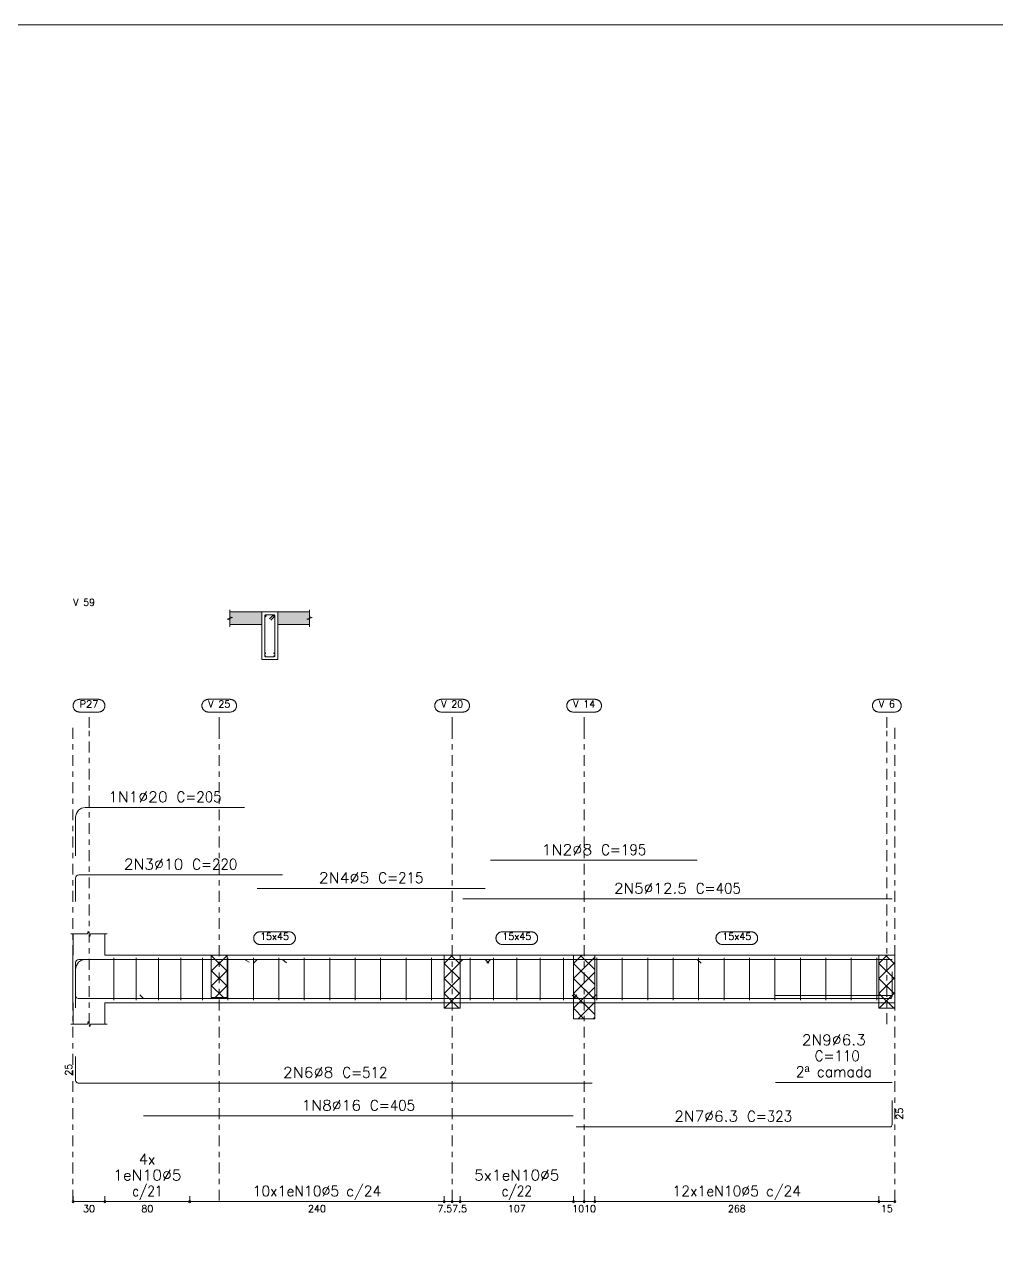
# Model space of a CAD drawing. Header units: millimetres. Extents: x 0 to 119, y 0 to 84.
# Drawn here: x 33.61 to 51.93, y 60.65 to 84 of the extents above; entities that cross this region are included whole.
import ezdxf
from ezdxf.enums import TextEntityAlignment as Align

# ---------------------------------------------------------------- set-up
doc = ezdxf.new("R2010")
doc.units = ezdxf.units.MM
doc.linetypes.add('CYPE_RAYAPUNTO', pattern=[0.4125, 0.2025, -0.105, 0, -0.105])
for name, color, linetype, lineweight in [('ARM_LONGITUDINAL_Ø10', 103, 'Continuous', 9), ('ARM_LONGITUDINAL_Ø12_5', 51, 'Continuous', 9), ('ARM_LONGITUDINAL_Ø16', 212, 'Continuous', 9), ('ARM_LONGITUDINAL_Ø20', 30, 'Continuous', 9), ('ARM_LONGITUDINAL_Ø5', 151, 'Continuous', 9), ('ARM_LONGITUDINAL_Ø6_3', 32, 'Continuous', 9), ('ARM_LONGITUDINAL_Ø8', 32, 'Continuous', 9), ('ARM_TRANSVERSAL_Ø5', 151, 'Continuous', 9), ('ELE_ARM_TRANS_TXT_EST', 3, 'Continuous', 9), ('ELE_CONT_NOS', 122, 'Continuous', 9), ('ELE_CONT_VIG_CONCRETO', 2, 'Continuous', 9), ('ELE_COT_COT_ANCORAGENS', 3, 'Continuous', 0), ('ELE_COT_COT_EST', 3, 'Continuous', 0), ('ELE_COT_COT_LIN_APOIOS', 2, 'CYPE_RAYAPUNTO', 0), ('ELE_COT_TEXTOS_ESTRIBOS', 122, 'Continuous', 0), ('ELE_REF_COT_LIN_AUX_COTA', 2, 'CYPE_RAYAPUNTO', 9), ('ELE_REF_NOME_PORTICO', 3, 'Continuous', 9), ('ELE_REF_REF_NOME', 3, 'Continuous', 9), ('ELE_REF_REF_REFERENCIA', 3, 'Continuous', 9), ('ELE_REF_TEXTO_REF_NOME', 3, 'Continuous', 9), ('ELE_REF_TEXTO_REF_REFERENCIA', 3, 'Continuous', 9), ('POR_ARM_LONG_ARM_TEXTOS', 3, 'Continuous', 9), ('POR_ARM_LONG_TXT_COMP', 3, 'Continuous', 9), ('POR_ARM_LONG_TXT_IND_LAYER_ARM_LONG', 3, 'Continuous', 9), ('QUAD_BORDA', 1, 'Continuous', 20), ('QUAD_LIMITES', 2, 'Continuous', 0), ('SEC_CONT_LAJES_CORTE', 8, 'Continuous', 9), ('SEC_CONT_VIG_CONCRETO_CORTE', 2, 'Continuous', 9)]:
    doc.layers.add(name, color=color, linetype=linetype, lineweight=lineweight)
doc.styles.add('CYPETXT', font='', dxfattribs={"height": 0.2})
doc.styles.get('CYPETXT').set_extended_font_data('romans')

msp = doc.modelspace()

# ---------------------------------------------------------------- hatches: boundary and pattern name
at = {"layer": 'SEC_CONT_LAJES_CORTE', "true_color": 0xdad7d3}
for points in [[(37.48, 72.923), (38.08, 72.923), (38.08, 72.683), (37.48, 72.683)], [(38.98, 72.923), (38.38, 72.923), (38.38, 72.683), (38.98, 72.683)]]:
    msp.add_hatch(color=254, dxfattribs=at).paths.add_polyline_path(points, flags=0)

# ---------------------------------------------------------------- linework, layer by layer
at = {"layer": 'ARM_LONGITUDINAL_Ø10'}
msp.add_line((38.468, 66.366), (38.547, 66.305), dxfattribs=at)
for points in [[(34.568, 67.462), (34.568, 67.902), (34.573, 67.925), (34.586, 67.944), (34.605, 67.957), (34.628, 67.962), (38.468, 67.962)], [(34.568, 65.866), (34.568, 66.306), (34.573, 66.329), (34.586, 66.349), (34.605, 66.362), (34.628, 66.366), (38.468, 66.366)]]:
    msp.add_lwpolyline(points, dxfattribs=at)
for centre in [(38.15, 72.853), (38.31, 72.853)]:
    msp.add_circle(centre, 0.01, dxfattribs=at)
at = {"layer": 'ARM_LONGITUDINAL_Ø12_5'}
msp.add_line((41.871, 66.366), (41.8, 66.296), dxfattribs=at)
for points in [[(49.971, 67.508), (41.871, 67.508)], [(49.971, 66.366), (41.871, 66.366)]]:
    msp.add_lwpolyline(points, dxfattribs=at)
at = {"layer": 'ARM_LONGITUDINAL_Ø16'}
for p, q in [((35.851, 65.63), (35.78, 65.701)), ((43.951, 65.63), (44.022, 65.701))]:
    msp.add_line(p, q, dxfattribs=at)
for points in [[(35.851, 65.63), (43.951, 65.63)], [(35.851, 63.415), (43.951, 63.415)]]:
    msp.add_lwpolyline(points, dxfattribs=at)
at = {"layer": 'ARM_LONGITUDINAL_Ø20'}
msp.add_line((37.756, 66.366), (37.843, 66.318), dxfattribs=at)
for points in [[(34.568, 68.321), (34.568, 69.054), (34.582, 69.123), (34.621, 69.181), (34.679, 69.22), (34.748, 69.234), (37.756, 69.234)], [(34.568, 65.454), (34.568, 66.186), (34.582, 66.255), (34.621, 66.314), (34.679, 66.353), (34.748, 66.366), (37.756, 66.366)]]:
    msp.add_lwpolyline(points, dxfattribs=at)
at = {"layer": 'ARM_LONGITUDINAL_Ø5'}
for p, q in [((37.992, 66.366), (37.922, 66.296)), ((42.292, 66.366), (42.363, 66.296))]:
    msp.add_line(p, q, dxfattribs=at)
for points in [[(37.992, 67.708), (42.292, 67.708)], [(37.992, 66.366), (42.292, 66.366)]]:
    msp.add_lwpolyline(points, dxfattribs=at)
for centre in [(38.15, 72.838), (38.31, 72.838)]:
    msp.add_circle(centre, 0.005, dxfattribs=at)
at = {"layer": 'ARM_LONGITUDINAL_Ø6_3'}
msp.add_line((44.011, 65.63), (43.935, 65.695), dxfattribs=at)
for points in [[(49.971, 66.13), (49.971, 65.668), (49.968, 65.654), (49.96, 65.642), (49.948, 65.633), (49.933, 65.63), (44.011, 65.63)], [(49.971, 65.686), (47.771, 65.686)], [(49.971, 64.048), (47.771, 64.048)], [(49.971, 63.708), (49.971, 63.246), (49.968, 63.232), (49.96, 63.22), (49.948, 63.211), (49.933, 63.208), (44.011, 63.208)]]:
    msp.add_lwpolyline(points, dxfattribs=at)
for centre in [(38.147, 72.142), (38.314, 72.142), (38.147, 72.089), (38.314, 72.089)]:
    msp.add_circle(centre, 0.0063, dxfattribs=at)
at = {"layer": 'ARM_LONGITUDINAL_Ø8'}
for p, q in [((42.396, 66.366), (42.325, 66.296)), ((46.296, 66.366), (46.367, 66.296)), ((44.311, 65.63), (44.385, 65.697))]:
    msp.add_line(p, q, dxfattribs=at)
for points in [[(42.396, 68.237), (46.296, 68.237)], [(42.396, 66.366), (46.296, 66.366)], [(34.568, 66.13), (34.568, 65.678), (34.572, 65.66), (34.582, 65.645), (34.598, 65.634), (34.616, 65.63), (44.311, 65.63)], [(34.568, 64.535), (34.568, 64.083), (34.572, 64.065), (34.582, 64.049), (34.598, 64.039), (34.616, 64.035), (44.311, 64.035)]]:
    msp.add_lwpolyline(points, dxfattribs=at)
at = {"layer": 'ARM_TRANSVERSAL_Ø5'}
for p, q in [((35.291, 66.398), (35.291, 65.598)), ((35.711, 66.398), (35.711, 65.598)), ((36.131, 66.398), (36.131, 65.598)), ((36.551, 66.398), (36.551, 65.598)), ((36.961, 66.398), (36.961, 65.598)), ((37.441, 66.398), (37.441, 65.598)), ((37.921, 66.398), (37.921, 65.598)), ((38.401, 66.398), (38.401, 65.598)), ((38.881, 66.398), (38.881, 65.598)), ((39.361, 66.398), (39.361, 65.598)), ((39.841, 66.398), (39.841, 65.598)), ((40.321, 66.398), (40.321, 65.598)), ((40.801, 66.398), (40.801, 65.598)), ((41.281, 66.398), (41.281, 65.598)), ((42.011, 66.398), (42.011, 65.598)), ((42.451, 66.398), (42.451, 65.598)), ((42.891, 66.398), (42.891, 65.598)), ((43.331, 66.398), (43.331, 65.598)), ((43.771, 66.398), (43.771, 65.598)), ((44.401, 66.398), (44.401, 65.598)), ((44.881, 66.398), (44.881, 65.598)), ((45.361, 66.398), (45.361, 65.598)), ((45.841, 66.398), (45.841, 65.598)), ((46.321, 66.398), (46.321, 65.598)), ((46.801, 66.398), (46.801, 65.598)), ((47.281, 66.398), (47.281, 65.598)), ((47.761, 66.398), (47.761, 65.598)), ((48.241, 66.398), (48.241, 65.598)), ((48.721, 66.398), (48.721, 65.598)), ((49.201, 66.398), (49.201, 65.598)), ((49.681, 66.398), (49.681, 65.598))]:
    msp.add_line(p, q, dxfattribs=at)
msp.add_lwpolyline([(38.25, 72.767), (38.32, 72.838), (38.322, 72.841), (38.324, 72.844), (38.325, 72.847), (38.325, 72.851), (38.325, 72.854), (38.324, 72.857), (38.322, 72.86), (38.32, 72.863), (38.318, 72.865), (38.315, 72.867), (38.311, 72.868), (38.308, 72.868), (38.153, 72.868), (38.146, 72.867), (38.141, 72.863), (38.137, 72.857), (38.135, 72.851), (38.135, 72.096), (38.137, 72.089), (38.141, 72.083), (38.146, 72.079), (38.153, 72.078), (38.308, 72.078), (38.315, 72.079), (38.32, 72.083), (38.324, 72.089), (38.325, 72.096), (38.325, 72.851), (38.325, 72.854), (38.324, 72.857), (38.322, 72.86), (38.32, 72.863), (38.318, 72.865), (38.315, 72.867), (38.311, 72.868), (38.308, 72.868), (38.304, 72.868), (38.301, 72.867), (38.298, 72.865), (38.296, 72.863), (38.225, 72.792)], dxfattribs=at)
at = {"layer": 'ELE_CONT_NOS'}
for p, q in [((34.521, 66.448), (34.521, 66.848)), ((35.121, 66.448), (35.121, 66.848)), ((41.521, 66.448), (41.521, 66.448)), ((41.821, 66.448), (41.821, 66.448)), ((43.961, 66.448), (43.961, 66.448)), ((44.361, 66.448), (44.361, 66.448)), ((50.021, 66.448), (50.021, 65.548)), ((34.521, 65.548), (34.521, 65.148)), ((35.121, 65.548), (35.121, 65.148)), ((41.521, 65.548), (41.521, 65.548)), ((41.821, 65.548), (41.821, 65.548)), ((43.961, 65.548), (43.961, 65.548)), ((44.361, 65.548), (44.361, 65.548))]:
    msp.add_line(p, q, dxfattribs=at)
at = {"layer": 'ELE_CONT_NOS', "lineweight": 0}
for p, q in [((37.128, 66.426), (37.15, 66.448)), ((37.128, 66.143), (37.428, 66.443)), ((37.428, 66.143), (37.128, 66.443)), ((37.428, 66.426), (37.405, 66.448)), ((41.521, 66.293), (41.676, 66.448)), ((41.521, 66.01), (41.821, 66.31)), ((41.821, 66.276), (41.648, 66.448)), ((43.961, 66.293), (44.116, 66.448)), ((43.961, 66.01), (44.361, 66.41)), ((44.361, 66.176), (44.088, 66.448)), ((49.721, 66.293), (49.876, 66.448)), ((49.721, 66.01), (50.021, 66.31)), ((50.021, 66.276), (49.848, 66.448)), ((37.128, 65.86), (37.428, 66.16)), ((37.428, 65.86), (37.128, 66.16)), ((41.821, 65.993), (41.521, 66.293)), ((44.361, 65.893), (43.961, 66.293)), ((43.961, 65.727), (44.361, 66.127)), ((50.021, 65.993), (49.721, 66.293)), ((37.357, 65.648), (37.128, 65.877)), ((37.199, 65.648), (37.428, 65.877)), ((41.521, 65.727), (41.821, 66.027)), ((41.821, 65.71), (41.521, 66.01)), ((44.361, 65.61), (43.961, 66.01)), ((43.961, 65.445), (44.361, 65.845)), ((49.721, 65.727), (50.021, 66.027)), ((50.021, 65.71), (49.721, 66.01)), ((41.8, 65.448), (41.521, 65.727)), ((41.525, 65.448), (41.821, 65.745)), ((44.361, 65.327), (43.961, 65.727)), ((50, 65.448), (49.721, 65.727)), ((49.725, 65.448), (50.021, 65.745)), ((41.808, 65.448), (41.821, 65.462)), ((44.157, 65.248), (43.961, 65.445)), ((44.048, 65.248), (44.361, 65.562)), ((50.008, 65.448), (50.021, 65.462)), ((44.331, 65.248), (44.361, 65.279))]:
    msp.add_line(p, q, dxfattribs=at)
at = {"layer": 'ELE_CONT_NOS'}
for points in [[(34.481, 66.848), (34.791, 66.848), (34.806, 66.898), (34.836, 66.798), (34.851, 66.848), (35.161, 66.848)], [(34.521, 66.448), (34.518, 66.448), (34.518, 65.548), (34.521, 65.548)], [(41.521, 66.448), (41.821, 66.448)], [(43.961, 66.448), (44.361, 66.448)], [(49.721, 66.448), (50.021, 66.448)], [(41.521, 65.548), (41.821, 65.548)], [(43.961, 65.548), (44.361, 65.548)], [(49.721, 65.548), (50.021, 65.548)], [(34.481, 65.148), (34.791, 65.148), (34.806, 65.198), (34.836, 65.098), (34.851, 65.148), (35.161, 65.148)]]:
    msp.add_lwpolyline(points, dxfattribs=at)
at = {"layer": 'ELE_CONT_NOS', "lineweight": 0}
for points in [[(37.128, 66.448), (37.128, 65.648), (37.428, 65.648), (37.428, 66.448), (37.128, 66.448)], [(41.521, 66.448), (41.521, 65.448), (41.821, 65.448), (41.821, 66.448), (41.521, 66.448)], [(43.961, 66.448), (43.961, 65.248), (44.361, 65.248), (44.361, 66.448), (43.961, 66.448)], [(49.721, 66.448), (49.721, 65.448), (50.021, 65.448), (50.021, 66.448), (49.721, 66.448)]]:
    msp.add_lwpolyline(points, close=True, dxfattribs=at)
at = {"layer": 'ELE_CONT_VIG_CONCRETO'}
for p, q in [((35.121, 66.448), (37.278, 66.448)), ((37.278, 66.448), (41.521, 66.448)), ((41.821, 66.448), (43.961, 66.448)), ((44.361, 66.448), (49.721, 66.448)), ((35.121, 65.548), (37.278, 65.548)), ((37.278, 65.548), (41.521, 65.548)), ((41.821, 65.548), (43.961, 65.548)), ((44.361, 65.548), (49.721, 65.548))]:
    msp.add_line(p, q, dxfattribs=at)
at = {"layer": 'ELE_COT_COT_EST'}
for p, q in [((34.521, 61.798), (34.521, 61.898)), ((35.121, 61.798), (35.121, 61.898)), ((36.721, 61.798), (36.721, 61.898)), ((41.521, 61.798), (41.521, 61.898)), ((41.671, 61.798), (41.671, 61.898)), ((41.821, 61.798), (41.821, 61.898)), ((43.961, 61.798), (43.961, 61.898)), ((44.161, 61.798), (44.161, 61.898)), ((44.361, 61.798), (44.361, 61.898)), ((49.721, 61.798), (49.721, 61.898))]:
    msp.add_line(p, q, dxfattribs=at)
for points in [[(34.521, 61.798), (35.121, 61.798), (35.121, 61.898)], [(35.121, 61.798), (36.721, 61.798), (36.721, 61.898)], [(36.721, 61.798), (41.521, 61.798), (41.521, 61.898)], [(41.521, 61.798), (41.671, 61.798), (41.671, 61.898)], [(41.671, 61.798), (41.821, 61.798), (41.821, 61.898)], [(41.821, 61.798), (43.961, 61.798), (43.961, 61.898)], [(43.961, 61.798), (44.161, 61.798), (44.161, 61.898)], [(44.161, 61.798), (44.361, 61.798), (44.361, 61.898)], [(44.361, 61.798), (49.721, 61.798), (49.721, 61.898)], [(49.721, 61.798), (50.021, 61.798), (50.021, 61.898)]]:
    msp.add_lwpolyline(points, dxfattribs=at)
for centre in [(34.521, 61.798), (35.121, 61.798), (35.121, 61.798), (36.721, 61.798), (36.721, 61.798), (41.521, 61.798), (41.521, 61.798), (41.671, 61.798), (41.671, 61.798), (41.821, 61.798), (41.821, 61.798), (43.961, 61.798), (43.961, 61.798), (44.161, 61.798), (44.161, 61.798), (44.361, 61.798), (44.361, 61.798), (49.721, 61.798), (49.721, 61.798), (50.021, 61.798)]:
    msp.add_circle(centre, 0.02, dxfattribs=at)
at = {"layer": 'ELE_COT_COT_LIN_APOIOS'}
for p, q in [((34.518, 70.734), (34.518, 61.798)), ((34.518, 70.734), (34.518, 61.798)), ((37.278, 70.734), (37.278, 61.798)), ((41.671, 70.734), (41.671, 61.798)), ((41.671, 70.734), (41.671, 61.798)), ((44.161, 70.734), (44.161, 61.798)), ((50.021, 70.734), (50.021, 61.798))]:
    msp.add_line(p, q, dxfattribs=at)
at = {"layer": 'ELE_REF_COT_LIN_AUX_COTA'}
for p, q in [((34.821, 70.734), (34.821, 71.034)), ((37.278, 70.734), (37.278, 71.034)), ((41.671, 70.734), (41.671, 71.034)), ((44.161, 70.734), (44.161, 71.034)), ((49.871, 70.734), (49.871, 71.034)), ((34.821, 65.148), (34.821, 70.734)), ((49.871, 65.148), (49.871, 70.734))]:
    msp.add_line(p, q, dxfattribs=at)
at = {"layer": 'ELE_REF_REF_NOME'}
for points in [[(38.594, 66.888), (38.602, 66.888), (38.61, 66.887), (38.618, 66.886), (38.626, 66.884), (38.633, 66.882), (38.641, 66.879), (38.648, 66.876), (38.655, 66.872), (38.662, 66.867), (38.668, 66.863), (38.674, 66.857), (38.68, 66.852), (38.686, 66.846), (38.691, 66.84), (38.695, 66.833), (38.699, 66.826), (38.703, 66.819), (38.706, 66.812), (38.709, 66.804), (38.711, 66.796), (38.712, 66.788), (38.713, 66.781), (38.714, 66.773), (38.714, 66.764), (38.713, 66.756), (38.712, 66.749), (38.711, 66.741), (38.709, 66.733), (38.706, 66.725), (38.703, 66.718), (38.699, 66.711), (38.695, 66.704), (38.691, 66.697), (38.686, 66.691), (38.68, 66.685), (38.674, 66.679), (38.668, 66.674), (38.662, 66.67), (38.655, 66.665), (38.648, 66.661), (38.641, 66.658), (38.633, 66.655), (38.626, 66.653), (38.618, 66.651), (38.61, 66.65), (38.602, 66.649), (38.594, 66.648), (38.048, 66.648), (38.04, 66.649), (38.032, 66.65), (38.024, 66.651), (38.016, 66.653), (38.009, 66.655), (38.001, 66.658), (37.994, 66.661), (37.987, 66.665), (37.98, 66.67), (37.974, 66.674), (37.967, 66.679), (37.962, 66.685), (37.956, 66.691), (37.951, 66.697), (37.947, 66.704), (37.943, 66.711), (37.939, 66.718), (37.936, 66.725), (37.933, 66.733), (37.931, 66.741), (37.93, 66.749), (37.929, 66.756), (37.928, 66.764), (37.928, 66.773), (37.929, 66.781), (37.93, 66.788), (37.931, 66.796), (37.933, 66.804), (37.936, 66.812), (37.939, 66.819), (37.943, 66.826), (37.947, 66.833), (37.951, 66.84), (37.956, 66.846), (37.962, 66.852), (37.967, 66.857), (37.974, 66.863), (37.98, 66.867), (37.987, 66.872), (37.994, 66.876), (38.001, 66.879), (38.009, 66.882), (38.016, 66.884), (38.024, 66.886), (38.032, 66.887), (38.04, 66.888), (38.048, 66.888), (38.594, 66.888)], [(43.164, 66.888), (43.172, 66.888), (43.18, 66.887), (43.188, 66.886), (43.196, 66.884), (43.203, 66.882), (43.211, 66.879), (43.218, 66.876), (43.225, 66.872), (43.232, 66.867), (43.238, 66.863), (43.244, 66.857), (43.25, 66.852), (43.256, 66.846), (43.261, 66.84), (43.265, 66.833), (43.269, 66.826), (43.273, 66.819), (43.276, 66.812), (43.279, 66.804), (43.281, 66.796), (43.282, 66.788), (43.283, 66.781), (43.284, 66.773), (43.284, 66.764), (43.283, 66.756), (43.282, 66.749), (43.281, 66.741), (43.279, 66.733), (43.276, 66.725), (43.273, 66.718), (43.269, 66.711), (43.265, 66.704), (43.261, 66.697), (43.256, 66.691), (43.25, 66.685), (43.244, 66.679), (43.238, 66.674), (43.232, 66.67), (43.225, 66.665), (43.218, 66.661), (43.211, 66.658), (43.203, 66.655), (43.196, 66.653), (43.188, 66.651), (43.18, 66.65), (43.172, 66.649), (43.164, 66.648), (42.618, 66.648), (42.61, 66.649), (42.602, 66.65), (42.594, 66.651), (42.586, 66.653), (42.579, 66.655), (42.571, 66.658), (42.564, 66.661), (42.557, 66.665), (42.55, 66.67), (42.544, 66.674), (42.537, 66.679), (42.532, 66.685), (42.526, 66.691), (42.521, 66.697), (42.517, 66.704), (42.513, 66.711), (42.509, 66.718), (42.506, 66.725), (42.503, 66.733), (42.501, 66.741), (42.5, 66.749), (42.499, 66.756), (42.498, 66.764), (42.498, 66.773), (42.499, 66.781), (42.5, 66.788), (42.501, 66.796), (42.503, 66.804), (42.506, 66.812), (42.509, 66.819), (42.513, 66.826), (42.517, 66.833), (42.521, 66.84), (42.526, 66.846), (42.532, 66.852), (42.537, 66.857), (42.544, 66.863), (42.55, 66.867), (42.557, 66.872), (42.564, 66.876), (42.571, 66.879), (42.579, 66.882), (42.586, 66.884), (42.594, 66.886), (42.602, 66.887), (42.61, 66.888), (42.618, 66.888), (43.164, 66.888)], [(47.314, 66.888), (47.322, 66.888), (47.33, 66.887), (47.338, 66.886), (47.346, 66.884), (47.353, 66.882), (47.361, 66.879), (47.368, 66.876), (47.375, 66.872), (47.382, 66.867), (47.388, 66.863), (47.394, 66.857), (47.4, 66.852), (47.406, 66.846), (47.411, 66.84), (47.415, 66.833), (47.419, 66.826), (47.423, 66.819), (47.426, 66.812), (47.429, 66.804), (47.431, 66.796), (47.432, 66.788), (47.433, 66.781), (47.434, 66.773), (47.434, 66.764), (47.433, 66.756), (47.432, 66.749), (47.431, 66.741), (47.429, 66.733), (47.426, 66.725), (47.423, 66.718), (47.419, 66.711), (47.415, 66.704), (47.411, 66.697), (47.406, 66.691), (47.4, 66.685), (47.394, 66.679), (47.388, 66.674), (47.382, 66.67), (47.375, 66.665), (47.368, 66.661), (47.361, 66.658), (47.353, 66.655), (47.346, 66.653), (47.338, 66.651), (47.33, 66.65), (47.322, 66.649), (47.314, 66.648), (46.768, 66.648), (46.76, 66.649), (46.752, 66.65), (46.744, 66.651), (46.736, 66.653), (46.729, 66.655), (46.721, 66.658), (46.714, 66.661), (46.707, 66.665), (46.7, 66.67), (46.694, 66.674), (46.687, 66.679), (46.682, 66.685), (46.676, 66.691), (46.671, 66.697), (46.667, 66.704), (46.663, 66.711), (46.659, 66.718), (46.656, 66.725), (46.653, 66.733), (46.651, 66.741), (46.65, 66.749), (46.649, 66.756), (46.648, 66.764), (46.648, 66.773), (46.649, 66.781), (46.65, 66.788), (46.651, 66.796), (46.653, 66.804), (46.656, 66.812), (46.659, 66.819), (46.663, 66.826), (46.667, 66.833), (46.671, 66.84), (46.676, 66.846), (46.682, 66.852), (46.687, 66.857), (46.694, 66.863), (46.7, 66.867), (46.707, 66.872), (46.714, 66.876), (46.721, 66.879), (46.729, 66.882), (46.736, 66.884), (46.744, 66.886), (46.752, 66.887), (46.76, 66.888), (46.768, 66.888), (47.314, 66.888)]]:
    msp.add_lwpolyline(points, close=True, dxfattribs=at)
at = {"layer": 'ELE_REF_REF_REFERENCIA'}
for points in [[(35, 71.274), (35.008, 71.273), (35.016, 71.273), (35.024, 71.271), (35.032, 71.269), (35.039, 71.267), (35.047, 71.264), (35.054, 71.261), (35.061, 71.257), (35.068, 71.253), (35.074, 71.248), (35.08, 71.243), (35.086, 71.237), (35.092, 71.231), (35.097, 71.225), (35.101, 71.218), (35.105, 71.211), (35.109, 71.204), (35.112, 71.197), (35.115, 71.189), (35.117, 71.182), (35.118, 71.174), (35.119, 71.166), (35.12, 71.158), (35.12, 71.15), (35.119, 71.142), (35.118, 71.134), (35.117, 71.126), (35.115, 71.118), (35.112, 71.111), (35.109, 71.103), (35.105, 71.096), (35.101, 71.089), (35.097, 71.083), (35.092, 71.076), (35.086, 71.07), (35.08, 71.065), (35.074, 71.06), (35.068, 71.055), (35.061, 71.05), (35.054, 71.047), (35.047, 71.043), (35.039, 71.04), (35.032, 71.038), (35.024, 71.036), (35.016, 71.035), (35.008, 71.034), (35, 71.034), (34.642, 71.034), (34.634, 71.034), (34.626, 71.035), (34.618, 71.036), (34.61, 71.038), (34.603, 71.04), (34.595, 71.043), (34.588, 71.047), (34.581, 71.05), (34.574, 71.055), (34.568, 71.06), (34.561, 71.065), (34.556, 71.07), (34.55, 71.076), (34.545, 71.083), (34.541, 71.089), (34.537, 71.096), (34.533, 71.103), (34.53, 71.111), (34.527, 71.118), (34.525, 71.126), (34.524, 71.134), (34.523, 71.142), (34.522, 71.15), (34.522, 71.158), (34.523, 71.166), (34.524, 71.174), (34.525, 71.182), (34.527, 71.189), (34.53, 71.197), (34.533, 71.204), (34.537, 71.211), (34.541, 71.218), (34.545, 71.225), (34.55, 71.231), (34.556, 71.237), (34.561, 71.243), (34.568, 71.248), (34.574, 71.253), (34.581, 71.257), (34.588, 71.261), (34.595, 71.264), (34.603, 71.267), (34.61, 71.269), (34.618, 71.271), (34.626, 71.273), (34.634, 71.273), (34.642, 71.274), (35, 71.274)], [(37.485, 71.274), (37.493, 71.273), (37.501, 71.273), (37.509, 71.271), (37.516, 71.269), (37.524, 71.267), (37.531, 71.264), (37.539, 71.261), (37.546, 71.257), (37.553, 71.253), (37.559, 71.248), (37.565, 71.243), (37.571, 71.237), (37.576, 71.231), (37.581, 71.225), (37.586, 71.218), (37.59, 71.211), (37.593, 71.204), (37.597, 71.197), (37.599, 71.189), (37.601, 71.182), (37.603, 71.174), (37.604, 71.166), (37.605, 71.158), (37.605, 71.15), (37.604, 71.142), (37.603, 71.134), (37.601, 71.126), (37.599, 71.118), (37.597, 71.111), (37.593, 71.103), (37.59, 71.096), (37.586, 71.089), (37.581, 71.083), (37.576, 71.076), (37.571, 71.07), (37.565, 71.065), (37.559, 71.06), (37.553, 71.055), (37.546, 71.05), (37.539, 71.047), (37.531, 71.043), (37.524, 71.04), (37.516, 71.038), (37.509, 71.036), (37.501, 71.035), (37.493, 71.034), (37.485, 71.034), (37.071, 71.034), (37.063, 71.034), (37.055, 71.035), (37.047, 71.036), (37.039, 71.038), (37.031, 71.04), (37.024, 71.043), (37.016, 71.047), (37.009, 71.05), (37.003, 71.055), (36.996, 71.06), (36.99, 71.065), (36.984, 71.07), (36.979, 71.076), (36.974, 71.083), (36.969, 71.089), (36.965, 71.096), (36.962, 71.103), (36.959, 71.111), (36.956, 71.118), (36.954, 71.126), (36.952, 71.134), (36.951, 71.142), (36.951, 71.15), (36.951, 71.158), (36.951, 71.166), (36.952, 71.174), (36.954, 71.182), (36.956, 71.189), (36.959, 71.197), (36.962, 71.204), (36.965, 71.211), (36.969, 71.218), (36.974, 71.225), (36.979, 71.231), (36.984, 71.237), (36.99, 71.243), (36.996, 71.248), (37.003, 71.253), (37.009, 71.257), (37.016, 71.261), (37.024, 71.264), (37.031, 71.267), (37.039, 71.269), (37.047, 71.271), (37.055, 71.273), (37.063, 71.273), (37.071, 71.274), (37.485, 71.274)], [(41.878, 71.274), (41.886, 71.273), (41.894, 71.273), (41.902, 71.271), (41.91, 71.269), (41.917, 71.267), (41.925, 71.264), (41.932, 71.261), (41.939, 71.257), (41.946, 71.253), (41.952, 71.248), (41.958, 71.243), (41.964, 71.237), (41.97, 71.231), (41.975, 71.225), (41.979, 71.218), (41.983, 71.211), (41.987, 71.204), (41.99, 71.197), (41.993, 71.189), (41.995, 71.182), (41.996, 71.174), (41.997, 71.166), (41.998, 71.158), (41.998, 71.15), (41.997, 71.142), (41.996, 71.134), (41.995, 71.126), (41.993, 71.118), (41.99, 71.111), (41.987, 71.103), (41.983, 71.096), (41.979, 71.089), (41.975, 71.083), (41.97, 71.076), (41.964, 71.07), (41.958, 71.065), (41.952, 71.06), (41.946, 71.055), (41.939, 71.05), (41.932, 71.047), (41.925, 71.043), (41.917, 71.04), (41.91, 71.038), (41.902, 71.036), (41.894, 71.035), (41.886, 71.034), (41.878, 71.034), (41.464, 71.034), (41.456, 71.034), (41.448, 71.035), (41.44, 71.036), (41.432, 71.038), (41.425, 71.04), (41.417, 71.043), (41.41, 71.047), (41.403, 71.05), (41.396, 71.055), (41.39, 71.06), (41.383, 71.065), (41.378, 71.07), (41.372, 71.076), (41.367, 71.083), (41.363, 71.089), (41.359, 71.096), (41.355, 71.103), (41.352, 71.111), (41.349, 71.118), (41.347, 71.126), (41.346, 71.134), (41.345, 71.142), (41.344, 71.15), (41.344, 71.158), (41.345, 71.166), (41.346, 71.174), (41.347, 71.182), (41.349, 71.189), (41.352, 71.197), (41.355, 71.204), (41.359, 71.211), (41.363, 71.218), (41.367, 71.225), (41.372, 71.231), (41.378, 71.237), (41.383, 71.243), (41.39, 71.248), (41.396, 71.253), (41.403, 71.257), (41.41, 71.261), (41.417, 71.264), (41.425, 71.267), (41.432, 71.269), (41.44, 71.271), (41.448, 71.273), (41.456, 71.273), (41.464, 71.274), (41.878, 71.274)], [(44.368, 71.274), (44.376, 71.273), (44.384, 71.273), (44.392, 71.271), (44.4, 71.269), (44.407, 71.267), (44.415, 71.264), (44.422, 71.261), (44.429, 71.257), (44.436, 71.253), (44.442, 71.248), (44.448, 71.243), (44.454, 71.237), (44.46, 71.231), (44.465, 71.225), (44.469, 71.218), (44.473, 71.211), (44.477, 71.204), (44.48, 71.197), (44.483, 71.189), (44.485, 71.182), (44.486, 71.174), (44.487, 71.166), (44.488, 71.158), (44.488, 71.15), (44.487, 71.142), (44.486, 71.134), (44.485, 71.126), (44.483, 71.118), (44.48, 71.111), (44.477, 71.103), (44.473, 71.096), (44.469, 71.089), (44.465, 71.083), (44.46, 71.076), (44.454, 71.07), (44.448, 71.065), (44.442, 71.06), (44.436, 71.055), (44.429, 71.05), (44.422, 71.047), (44.415, 71.043), (44.407, 71.04), (44.4, 71.038), (44.392, 71.036), (44.384, 71.035), (44.376, 71.034), (44.368, 71.034), (43.954, 71.034), (43.946, 71.034), (43.938, 71.035), (43.93, 71.036), (43.922, 71.038), (43.915, 71.04), (43.907, 71.043), (43.9, 71.047), (43.893, 71.05), (43.886, 71.055), (43.88, 71.06), (43.873, 71.065), (43.868, 71.07), (43.862, 71.076), (43.857, 71.083), (43.853, 71.089), (43.849, 71.096), (43.845, 71.103), (43.842, 71.111), (43.839, 71.118), (43.837, 71.126), (43.836, 71.134), (43.835, 71.142), (43.834, 71.15), (43.834, 71.158), (43.835, 71.166), (43.836, 71.174), (43.837, 71.182), (43.839, 71.189), (43.842, 71.197), (43.845, 71.204), (43.849, 71.211), (43.853, 71.218), (43.857, 71.225), (43.862, 71.231), (43.868, 71.237), (43.873, 71.243), (43.88, 71.248), (43.886, 71.253), (43.893, 71.257), (43.9, 71.261), (43.907, 71.264), (43.915, 71.267), (43.922, 71.269), (43.93, 71.271), (43.938, 71.273), (43.946, 71.273), (43.954, 71.274), (44.368, 71.274)], [(50.022, 71.274), (50.03, 71.273), (50.038, 71.273), (50.046, 71.271), (50.054, 71.269), (50.061, 71.267), (50.069, 71.264), (50.076, 71.261), (50.083, 71.257), (50.09, 71.253), (50.096, 71.248), (50.102, 71.243), (50.108, 71.237), (50.114, 71.231), (50.119, 71.225), (50.123, 71.218), (50.127, 71.211), (50.131, 71.204), (50.134, 71.197), (50.137, 71.189), (50.139, 71.182), (50.14, 71.174), (50.141, 71.166), (50.142, 71.158), (50.142, 71.15), (50.141, 71.142), (50.14, 71.134), (50.139, 71.126), (50.137, 71.118), (50.134, 71.111), (50.131, 71.103), (50.127, 71.096), (50.123, 71.089), (50.119, 71.083), (50.114, 71.076), (50.108, 71.07), (50.102, 71.065), (50.096, 71.06), (50.09, 71.055), (50.083, 71.05), (50.076, 71.047), (50.069, 71.043), (50.061, 71.04), (50.054, 71.038), (50.046, 71.036), (50.038, 71.035), (50.03, 71.034), (50.022, 71.034), (49.72, 71.034), (49.712, 71.034), (49.704, 71.035), (49.696, 71.036), (49.688, 71.038), (49.681, 71.04), (49.673, 71.043), (49.666, 71.047), (49.659, 71.05), (49.652, 71.055), (49.646, 71.06), (49.639, 71.065), (49.634, 71.07), (49.628, 71.076), (49.623, 71.083), (49.619, 71.089), (49.615, 71.096), (49.611, 71.103), (49.608, 71.111), (49.605, 71.118), (49.603, 71.126), (49.602, 71.134), (49.601, 71.142), (49.6, 71.15), (49.6, 71.158), (49.601, 71.166), (49.602, 71.174), (49.603, 71.182), (49.605, 71.189), (49.608, 71.197), (49.611, 71.204), (49.615, 71.211), (49.619, 71.218), (49.623, 71.225), (49.628, 71.231), (49.634, 71.237), (49.639, 71.243), (49.646, 71.248), (49.652, 71.253), (49.659, 71.257), (49.666, 71.261), (49.673, 71.264), (49.681, 71.267), (49.688, 71.269), (49.696, 71.271), (49.704, 71.273), (49.712, 71.273), (49.72, 71.274), (50.022, 71.274)]]:
    msp.add_lwpolyline(points, close=True, dxfattribs=at)
at = {"layer": 'QUAD_BORDA'}
msp.add_lwpolyline([(0, 0), (118.8, 0), (118.8, 84), (0, 84), (0, 0)], close=True, dxfattribs=at)
at = {"layer": 'QUAD_LIMITES'}
msp.add_lwpolyline([(0, 0), (118.8, 0), (118.8, 84), (0, 84), (0, 0)], close=True, dxfattribs=at)
at = {"layer": 'SEC_CONT_LAJES_CORTE'}
for points in [[(37.48, 72.963), (37.48, 72.833), (37.53, 72.818), (37.43, 72.788), (37.48, 72.773), (37.48, 72.643)], [(37.48, 72.923), (38.08, 72.923), (38.08, 72.683), (37.48, 72.683)], [(38.98, 72.923), (38.38, 72.923), (38.38, 72.683), (38.98, 72.683)], [(38.98, 72.963), (38.98, 72.833), (39.03, 72.818), (38.93, 72.788), (38.98, 72.773), (38.98, 72.643)]]:
    msp.add_lwpolyline(points, dxfattribs=at)
at = {"layer": 'SEC_CONT_LAJES_CORTE', "color": 254, "true_color": 0xdad7d3}
for points in [[(37.48, 72.923), (38.08, 72.923), (38.08, 72.683), (37.48, 72.683)], [(38.98, 72.923), (38.38, 72.923), (38.38, 72.683), (38.98, 72.683)]]:
    msp.add_lwpolyline(points, close=True, dxfattribs=at)
at = {"layer": 'SEC_CONT_VIG_CONCRETO_CORTE'}
msp.add_lwpolyline([(38.38, 72.923), (38.08, 72.923), (38.08, 72.023), (38.38, 72.023), (38.38, 72.923)], close=True, dxfattribs=at)

# ---------------------------------------------------------------- texts
at = {"layer": 'ELE_ARM_TRANS_TXT_EST', "style": 'CYPETXT'}
for s, width, p, p2 in [('4x', 0.882353, (35.763, 62.498), (36.078, 62.498)), ('1eN10%%c5', 0.943672, (35.276, 62.198), (36.566, 62.198)), ('5x1eN10%%c5', 0.930974, (42.088, 62.198), (43.693, 62.198)), ('c/21', 0.739875, (35.636, 61.898), (36.206, 61.898)), ('10x1eN10%%c5 c/24', 0.840083, (37.907, 61.898), (40.334, 61.898)), ('c/22', 0.739875, (42.606, 61.898), (43.176, 61.898)), ('12x1eN10%%c5 c/24', 0.840083, (45.827, 61.898), (48.254, 61.898))]:
    msp.add_text(s, height=0.2, dxfattribs=dict(at, width=width)).set_placement(p, p2, align=Align.FIT)
at = {"layer": 'ELE_COT_COT_ANCORAGENS', "style": 'CYPETXT', "width": 0.872274}
for p, p2 in [((34.502, 64.173), (34.502, 64.397)), ((50.171, 63.346), (50.171, 63.57))]:
    msp.add_text('25', height=0.1333, rotation=90, dxfattribs=at).set_placement(p, p2, align=Align.FIT)
at = {"layer": 'ELE_COT_TEXTOS_ESTRIBOS', "style": 'CYPETXT'}
for s, width, p, p2 in [('30', 0.872274, (34.709, 61.598), (34.933, 61.598)), ('80', 0.872274, (35.809, 61.598), (36.033, 61.598)), ('240', 0.872274, (38.953, 61.598), (39.289, 61.598)), ('7.5', 0.868127, (41.391, 61.598), (41.671, 61.598)), ('7.5', 0.868127, (41.671, 61.598), (41.951, 61.598)), ('107', 0.872274, (42.723, 61.598), (43.059, 61.598)), ('10', 0.872274, (43.937, 61.598), (44.161, 61.598)), ('10', 0.872274, (44.161, 61.598), (44.385, 61.598)), ('268', 0.872274, (46.873, 61.598), (47.209, 61.598)), ('15', 0.872274, (49.759, 61.598), (49.983, 61.598))]:
    msp.add_text(s, height=0.1333, dxfattribs=dict(at, width=width)).set_placement(p, p2, align=Align.FIT)
at = {"layer": 'ELE_REF_NOME_PORTICO', "style": 'CYPETXT', "width": 0.816032}
msp.add_text('V 59', height=0.1333, dxfattribs=at).set_placement((34.521, 73.038), (34.935, 73.038), align=Align.FIT)
at = {"layer": 'ELE_REF_TEXTO_REF_NOME', "style": 'CYPETXT', "width": 0.876123}
for p, p2 in [((38.048, 66.735), (38.594, 66.735)), ((42.618, 66.735), (43.164, 66.735)), ((46.768, 66.735), (47.314, 66.735))]:
    msp.add_text('15x45', height=0.1333, dxfattribs=at).set_placement(p, p2, align=Align.FIT)
at = {"layer": 'ELE_REF_TEXTO_REF_REFERENCIA', "style": 'CYPETXT'}
for s, width, p, p2 in [('P27', 0.91451, (34.642, 71.12), (35, 71.12)), ('V 25', 0.816032, (37.071, 71.12), (37.485, 71.12)), ('V 20', 0.816032, (41.464, 71.12), (41.878, 71.12)), ('V 14', 0.816032, (43.954, 71.12), (44.368, 71.12)), ('V 6', 0.796974, (49.72, 71.12), (50.022, 71.12))]:
    msp.add_text(s, height=0.1333, dxfattribs=dict(at, width=width)).set_placement(p, p2, align=Align.FIT)
at = {"layer": 'POR_ARM_LONG_ARM_TEXTOS', "style": 'CYPETXT'}
for s, width, p, p2 in [('1N1%%c20', 0.940329, (35.182, 69.334), (36.304, 69.334)), ('1N2%%c8', 0.953428, (43.36, 68.337), (44.314, 68.337)), ('2N3%%c10', 0.940329, (35.478, 68.062), (36.6, 68.062)), ('2N4%%c5', 0.953428, (39.156, 67.808), (40.11, 67.808)), ('2N5%%c12.5', 0.925627, (44.725, 67.608), (46.099, 67.608)), ('2N9%%c6.3', 0.933581, (48.268, 64.748), (49.474, 64.748)), ('2N6%%c8', 0.953428, (38.478, 64.135), (39.432, 64.135)), ('1N8%%c16', 0.940329, (38.831, 63.515), (39.953, 63.515)), ('2N7%%c6.3', 0.933581, (45.86, 63.308), (47.066, 63.308))]:
    msp.add_text(s, height=0.2, dxfattribs=dict(at, width=width)).set_placement(p, p2, align=Align.FIT)
at = {"layer": 'POR_ARM_LONG_TXT_COMP', "style": 'CYPETXT', "width": 0.770929}
for s, p, p2 in [(' C=205', (36.344, 69.334), (37.322, 69.334)), (' C=195', (44.354, 68.337), (45.332, 68.337)), (' C=220', (36.64, 68.062), (37.618, 68.062)), (' C=215', (40.15, 67.808), (41.128, 67.808)), (' C=405', (46.139, 67.608), (47.117, 67.608)), (' C=110', (48.382, 64.448), (49.36, 64.448)), (' C=512', (39.472, 64.135), (40.45, 64.135)), (' C=405', (39.993, 63.515), (40.971, 63.515)), (' C=323', (47.106, 63.308), (48.084, 63.308))]:
    msp.add_text(s, height=0.2, dxfattribs=at).set_placement(p, p2, align=Align.FIT)
at = {"layer": 'POR_ARM_LONG_TXT_IND_LAYER_ARM_LONG', "style": 'CYPETXT', "width": 0.837999}
msp.add_text('2ª camada', height=0.2, dxfattribs=at).set_placement((48.152, 64.148), (49.589, 64.148), align=Align.FIT)

doc.saveas('drawing.dxf')
